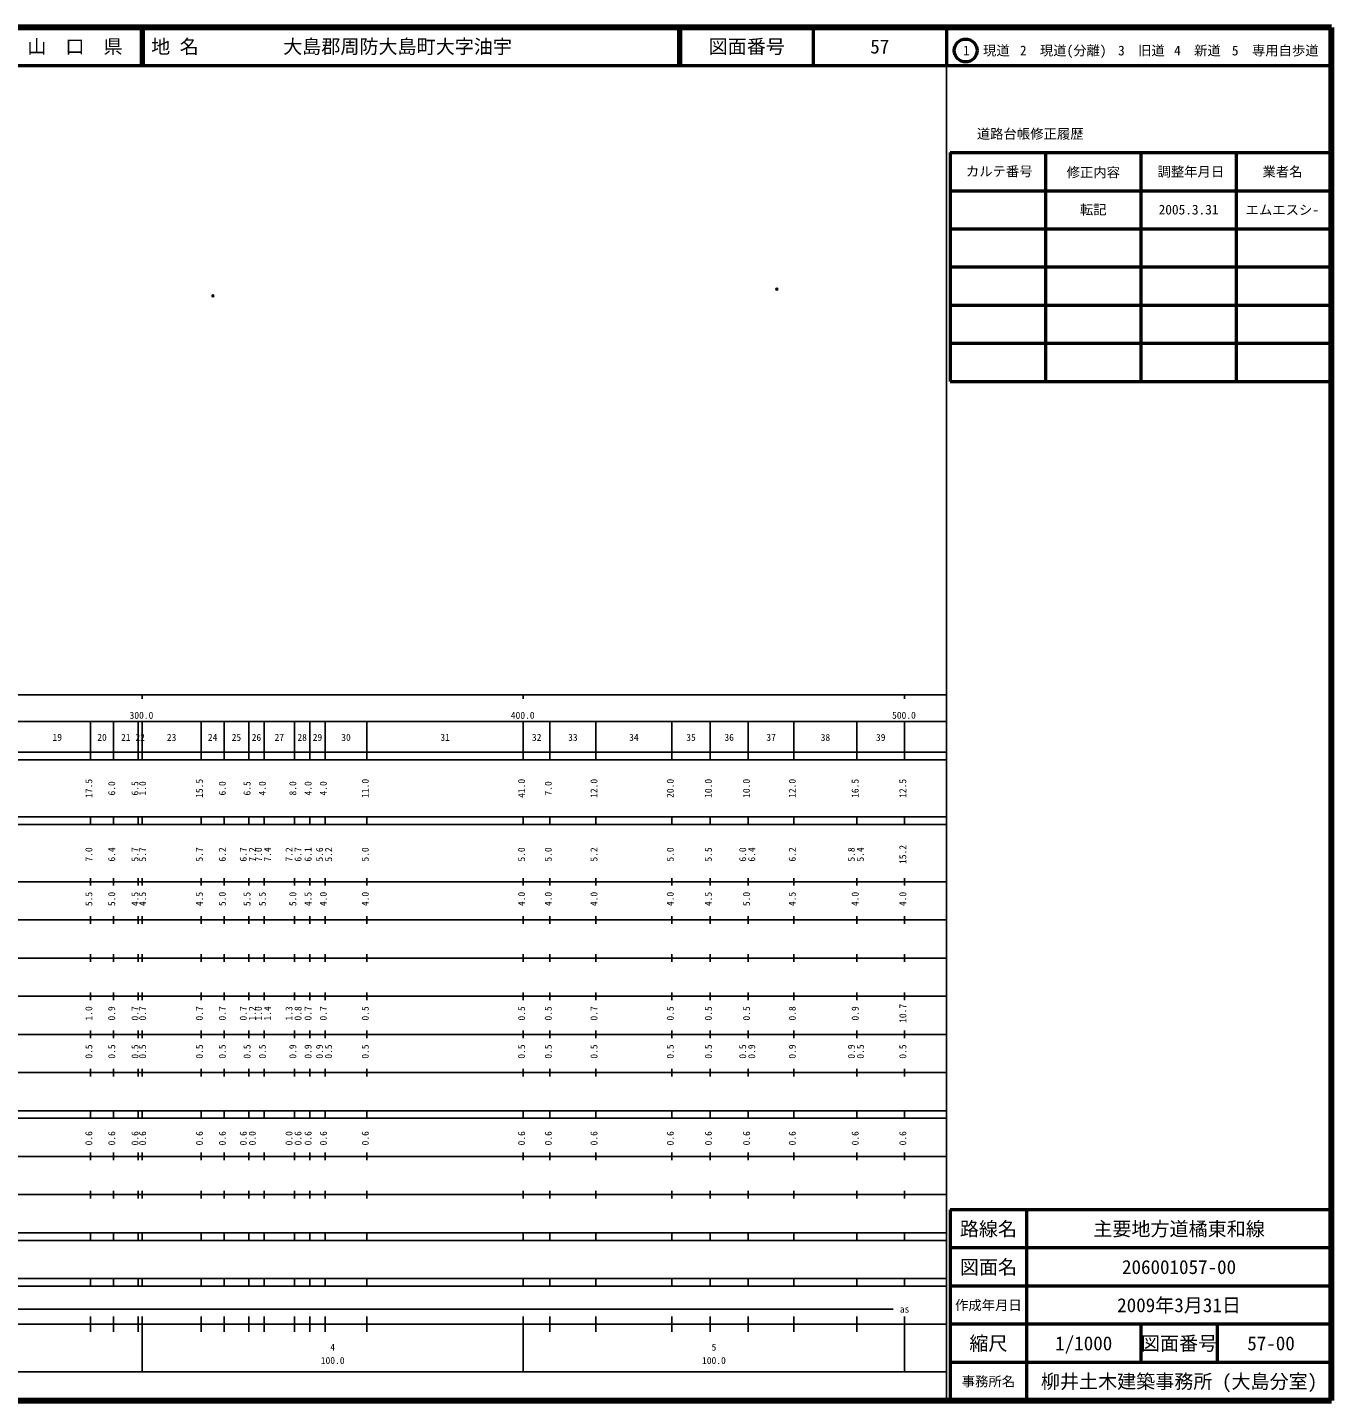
# Model space of a CAD drawing. Units: millimetres on the paper. Extents: x 40 to 680, y 20 to 380.
# Drawn here: x 337.9 to 680, y 20 to 380 of the extents above; entities that cross this region are included whole.
import ezdxf
from ezdxf.enums import TextEntityAlignment as Align

# ---------------------------------------------------------------- set-up
doc = ezdxf.new("R2010")
doc.units = ezdxf.units.MM
doc.header["$PDMODE"] = 32
doc.header["$PDSIZE"] = 0.5
doc.layers.add('M-OTRS', color=6, linetype='Continuous')
doc.layers.add('M-TTL-TXT', color=7, linetype='Continuous')
for name, color, linetype, lineweight in [('M-TTL', 2, 'Continuous', 140), ('M-TTL-BAND', 7, 'Continuous', 25), ('M-TTL-FRAM', 2, 'Continuous', 50), ('M-TTL-LINE', 7, 'Continuous', 50)]:
    doc.layers.add(name, color=color, linetype=linetype, lineweight=lineweight)
doc.styles.add('ＭＳ ゴシック', font='')
doc.styles.get('ＭＳ ゴシック').set_extended_font_data('MS Gothic')

msp = doc.modelspace()

# ---------------------------------------------------------------- linework, layer by layer
at = {"layer": 'M-OTRS'}
for p in [(386.598, 309.623), (534.494, 311.411)]:
    msp.add_point(p, dxfattribs=at)
at = {"layer": 'M-TTL'}
for p, q in [((680, 380), (40, 380)), ((680, 20), (680, 380)), ((40, 20), (680, 20))]:
    msp.add_line(p, q, dxfattribs=at)
at = {"layer": 'M-TTL-BAND'}
for p, q in [((579, 20), (579, 370)), ((40, 205), (579, 205)), ((368, 205), (368, 204)), ((468, 205), (468, 204)), ((568, 205), (568, 204)), ((68, 198), (579, 198)), ((354.5, 188), (354.5, 198)), ((360.5, 188), (360.5, 198)), ((367, 188), (367, 198)), ((368, 188), (368, 198)), ((383.5, 188), (383.5, 198)), ((389.5, 188), (389.5, 198)), ((396, 188), (396, 198)), ((400, 188), (400, 198)), ((408, 188), (408, 198)), ((412, 188), (412, 198)), ((416, 188), (416, 198)), ((427, 188), (427, 198)), ((468, 188), (468, 198)), ((475, 188), (475, 198)), ((487, 188), (487, 198)), ((507, 188), (507, 198)), ((517, 188), (517, 198)), ((527, 188), (527, 198)), ((539, 188), (539, 198)), ((555.5, 188), (555.5, 198)), ((568, 188), (568, 198)), ((40, 190), (579, 190)), ((40, 188), (579, 188)), ((40, 173), (579, 173)), ((354.5, 171), (354.5, 173)), ((360.5, 171), (360.5, 173)), ((367, 171), (367, 173)), ((368, 171), (368, 173)), ((383.5, 171), (383.5, 173)), ((389.5, 171), (389.5, 173)), ((396, 171), (396, 173)), ((400, 171), (400, 173)), ((408, 171), (408, 173)), ((412, 171), (412, 173)), ((416, 171), (416, 173)), ((427, 171), (427, 173)), ((468, 171), (468, 173)), ((475, 171), (475, 173)), ((487, 171), (487, 173)), ((507, 171), (507, 173)), ((517, 171), (517, 173)), ((527, 171), (527, 173)), ((539, 171), (539, 173)), ((555.5, 171), (555.5, 173)), ((568, 171), (568, 173)), ((40, 171), (579, 171)), ((40, 156), (579, 156)), ((354.5, 155), (354.5, 157)), ((360.5, 155), (360.5, 157)), ((367, 155), (367, 157)), ((368, 155), (368, 157)), ((383.5, 155), (383.5, 157)), ((389.5, 155), (389.5, 157)), ((396, 155), (396, 157)), ((400, 155), (400, 157)), ((408, 155), (408, 157)), ((412, 155), (412, 157)), ((416, 155), (416, 157)), ((427, 155), (427, 157)), ((468, 155), (468, 157)), ((475, 155), (475, 157)), ((487, 155), (487, 157)), ((507, 155), (507, 157)), ((517, 155), (517, 157)), ((527, 155), (527, 157)), ((539, 155), (539, 157)), ((555.5, 155), (555.5, 157)), ((568, 155), (568, 157)), ((46, 146), (579, 146)), ((354.5, 145), (354.5, 147)), ((360.5, 145), (360.5, 147)), ((367, 145), (367, 147)), ((368, 145), (368, 147)), ((383.5, 145), (383.5, 147)), ((389.5, 145), (389.5, 147)), ((396, 145), (396, 147)), ((400, 145), (400, 147)), ((408, 145), (408, 147)), ((412, 145), (412, 147)), ((416, 145), (416, 147)), ((427, 145), (427, 147)), ((468, 145), (468, 147)), ((475, 145), (475, 147)), ((487, 145), (487, 147)), ((507, 145), (507, 147)), ((517, 145), (517, 147)), ((527, 145), (527, 147)), ((539, 145), (539, 147)), ((555.5, 145), (555.5, 147)), ((568, 145), (568, 147)), ((354.5, 135), (354.5, 137)), ((360.5, 135), (360.5, 137)), ((367, 135), (367, 137)), ((368, 135), (368, 137)), ((383.5, 135), (383.5, 137)), ((389.5, 135), (389.5, 137)), ((396, 135), (396, 137)), ((400, 135), (400, 137)), ((408, 135), (408, 137)), ((412, 135), (412, 137)), ((416, 135), (416, 137)), ((427, 135), (427, 137)), ((468, 135), (468, 137)), ((475, 135), (475, 137)), ((487, 135), (487, 137)), ((507, 135), (507, 137)), ((517, 135), (517, 137)), ((527, 135), (527, 137)), ((539, 135), (539, 137)), ((555.5, 135), (555.5, 137)), ((568, 135), (568, 137)), ((52, 136), (579, 136)), ((46, 126), (579, 126)), ((354.5, 125), (354.5, 127)), ((360.5, 125), (360.5, 127)), ((367, 125), (367, 127)), ((368, 125), (368, 127)), ((383.5, 125), (383.5, 127)), ((389.5, 125), (389.5, 127)), ((396, 125), (396, 127)), ((400, 125), (400, 127)), ((408, 125), (408, 127)), ((412, 125), (412, 127)), ((416, 125), (416, 127)), ((427, 125), (427, 127)), ((468, 125), (468, 127)), ((475, 125), (475, 127)), ((487, 125), (487, 127)), ((507, 125), (507, 127)), ((517, 125), (517, 127)), ((527, 125), (527, 127)), ((539, 125), (539, 127)), ((555.5, 125), (555.5, 127)), ((568, 125), (568, 127)), ((52, 116), (579, 116)), ((354.5, 115), (354.5, 117)), ((360.5, 115), (360.5, 117)), ((367, 115), (367, 117)), ((368, 115), (368, 117)), ((383.5, 115), (383.5, 117)), ((389.5, 115), (389.5, 117)), ((396, 115), (396, 117)), ((400, 115), (400, 117)), ((408, 115), (408, 117)), ((412, 115), (412, 117)), ((416, 115), (416, 117)), ((427, 115), (427, 117)), ((468, 115), (468, 117)), ((475, 115), (475, 117)), ((487, 115), (487, 117)), ((507, 115), (507, 117)), ((517, 115), (517, 117)), ((527, 115), (527, 117)), ((539, 115), (539, 117)), ((555.5, 115), (555.5, 117)), ((568, 115), (568, 117)), ((46, 106), (579, 106)), ((354.5, 105), (354.5, 107)), ((360.5, 105), (360.5, 107)), ((367, 105), (367, 107)), ((368, 105), (368, 107)), ((383.5, 105), (383.5, 107)), ((389.5, 105), (389.5, 107)), ((396, 105), (396, 107)), ((400, 105), (400, 107)), ((408, 105), (408, 107)), ((412, 105), (412, 107)), ((416, 105), (416, 107)), ((427, 105), (427, 107)), ((468, 105), (468, 107)), ((475, 105), (475, 107)), ((487, 105), (487, 107)), ((507, 105), (507, 107)), ((517, 105), (517, 107)), ((527, 105), (527, 107)), ((539, 105), (539, 107)), ((555.5, 105), (555.5, 107)), ((568, 105), (568, 107)), ((40, 96), (579, 96)), ((40, 94), (579, 94)), ((354.5, 94), (354.5, 96)), ((360.5, 94), (360.5, 96)), ((367, 94), (367, 96)), ((368, 94), (368, 96)), ((383.5, 94), (383.5, 96)), ((389.5, 94), (389.5, 96)), ((396, 94), (396, 96)), ((400, 94), (400, 96)), ((408, 94), (408, 96)), ((412, 94), (412, 96)), ((416, 94), (416, 96)), ((427, 94), (427, 96)), ((468, 94), (468, 96)), ((475, 94), (475, 96)), ((487, 94), (487, 96)), ((507, 94), (507, 96)), ((517, 94), (517, 96)), ((527, 94), (527, 96)), ((539, 94), (539, 96)), ((555.5, 94), (555.5, 96)), ((568, 94), (568, 96)), ((49, 84), (579, 84)), ((354.5, 83), (354.5, 85)), ((360.5, 83), (360.5, 85)), ((367, 83), (367, 85)), ((368, 83), (368, 85)), ((383.5, 83), (383.5, 85)), ((389.5, 83), (389.5, 85)), ((396, 83), (396, 85)), ((400, 83), (400, 85)), ((408, 83), (408, 85)), ((412, 83), (412, 85)), ((416, 83), (416, 85)), ((427, 83), (427, 85)), ((468, 83), (468, 85)), ((475, 83), (475, 85)), ((487, 83), (487, 85)), ((507, 83), (507, 85)), ((517, 83), (517, 85)), ((527, 83), (527, 85)), ((539, 83), (539, 85)), ((555.5, 83), (555.5, 85)), ((568, 83), (568, 85)), ((40, 74), (579, 74)), ((354.5, 73), (354.5, 75)), ((360.5, 73), (360.5, 75)), ((367, 73), (367, 75)), ((368, 73), (368, 75)), ((383.5, 73), (383.5, 75)), ((389.5, 73), (389.5, 75)), ((396, 73), (396, 75)), ((400, 73), (400, 75)), ((408, 73), (408, 75)), ((412, 73), (412, 75)), ((416, 73), (416, 75)), ((427, 73), (427, 75)), ((468, 73), (468, 75)), ((475, 73), (475, 75)), ((487, 73), (487, 75)), ((507, 73), (507, 75)), ((517, 73), (517, 75)), ((527, 73), (527, 75)), ((539, 73), (539, 75)), ((555.5, 73), (555.5, 75)), ((568, 73), (568, 75)), ((40, 64), (579, 64)), ((40, 62), (579, 62)), ((354.5, 62), (354.5, 64)), ((360.5, 62), (360.5, 64)), ((367, 62), (367, 64)), ((368, 62), (368, 64)), ((383.5, 62), (383.5, 64)), ((389.5, 62), (389.5, 64)), ((396, 62), (396, 64)), ((400, 62), (400, 64)), ((408, 62), (408, 64)), ((412, 62), (412, 64)), ((416, 62), (416, 64)), ((427, 62), (427, 64)), ((468, 62), (468, 64)), ((475, 62), (475, 64)), ((487, 62), (487, 64)), ((507, 62), (507, 64)), ((517, 62), (517, 64)), ((527, 62), (527, 64)), ((539, 62), (539, 64)), ((555.5, 62), (555.5, 64)), ((568, 62), (568, 64)), ((40, 52), (579, 52)), ((354.5, 50), (354.5, 52)), ((360.5, 50), (360.5, 52)), ((367, 50), (367, 52)), ((368, 50), (368, 52)), ((383.5, 50), (383.5, 52)), ((389.5, 50), (389.5, 52)), ((396, 50), (396, 52)), ((400, 50), (400, 52)), ((408, 50), (408, 52)), ((412, 50), (412, 52)), ((416, 50), (416, 52)), ((427, 50), (427, 52)), ((468, 50), (468, 52)), ((475, 50), (475, 52)), ((487, 50), (487, 52)), ((507, 50), (507, 52)), ((517, 50), (517, 52)), ((527, 50), (527, 52)), ((539, 50), (539, 52)), ((555.5, 50), (555.5, 52)), ((568, 50), (568, 52)), ((40, 50), (579, 50)), ((71, 44), (565, 44)), ((40, 40), (579, 40)), ((354.5, 38), (354.5, 42)), ((360.5, 38), (360.5, 42)), ((367, 38), (367, 42)), ((368, 27.5), (368, 42)), ((383.5, 38), (383.5, 42)), ((389.5, 38), (389.5, 42)), ((396, 38), (396, 42)), ((400, 38), (400, 42)), ((408, 38), (408, 42)), ((412, 38), (412, 42)), ((416, 38), (416, 42)), ((427, 38), (427, 42)), ((468, 27.5), (468, 42)), ((475, 38), (475, 42)), ((487, 38), (487, 42)), ((507, 38), (507, 42)), ((517, 38), (517, 42)), ((527, 38), (527, 42)), ((539, 38), (539, 42)), ((555.5, 38), (555.5, 42)), ((568, 27.5), (568, 42)), ((68, 27.5), (579, 27.5))]:
    msp.add_line(p, q, dxfattribs=at)
at = {"layer": 'M-TTL-FRAM'}
for p, q in [((580, 347.197), (580, 287.197)), ((580, 347.197), (680, 347.197)), ((580, 287.197), (680, 287.197)), ((680, 70), (580, 70)), ((580, 70), (580, 20))]:
    msp.add_line(p, q, dxfattribs=at)
at = {"layer": 'M-TTL-LINE'}
for p, q in [((367.75, 380), (367.75, 370)), ((368.25, 380), (368.25, 370)), ((508.747, 380), (508.747, 370)), ((509.247, 380), (509.247, 370)), ((543.997, 380), (543.997, 370)), ((579, 380), (579, 370)), ((40, 370), (680, 370)), ((605, 347.197), (605, 287.197)), ((630, 347.197), (630, 287.197)), ((655, 347.197), (655, 287.197)), ((580, 337.197), (680, 337.197)), ((580, 327.197), (680, 327.197)), ((580, 317.197), (680, 317.197)), ((580, 307.197), (680, 307.197)), ((580, 297.197), (680, 297.197)), ((600, 70), (600, 20)), ((680, 60), (580, 60)), ((680, 50), (580, 50)), ((680, 40), (580, 40)), ((630, 40), (630, 30)), ((650, 40), (650, 30)), ((680, 30), (580, 30))]:
    msp.add_line(p, q, dxfattribs=at)
msp.add_circle((584.031, 373.958), 3, dxfattribs=at)

# ---------------------------------------------------------------- texts
at = {"layer": 'M-TTL-BAND', "style": 'ＭＳ ゴシック'}
for s, p in [('300.0', (367.844, 198.195)), ('400.0', (467.844, 198.195)), ('500.0', (567.844, 198.195)), ('19', (345.75, 192.405)), ('20', (357.5, 192.405)), ('21', (363.75, 192.405)), ('22', (367.5, 192.405)), ('23', (375.75, 192.405)), ('24', (386.5, 192.405)), ('25', (392.75, 192.405)), ('26', (398, 192.405)), ('27', (404, 192.405)), ('28', (410, 192.405)), ('29', (414, 192.405)), ('30', (421.5, 192.405)), ('31', (447.5, 192.405)), ('32', (471.5, 192.405)), ('33', (481, 192.405)), ('34', (497, 192.405)), ('35', (512, 192.405)), ('36', (522, 192.405)), ('37', (533, 192.405)), ('38', (547.25, 192.405)), ('39', (561.75, 192.405)), ('as', (568, 42.5)), ('4', (418, 32.523)), ('5', (518, 32.523)), ('100.0', (418, 29.033)), ('100.0', (518, 29.033))]:
    msp.add_text(s, height=1.833, dxfattribs=at).set_placement(p, align=Align.BOTTOM_CENTER)
for s, p in [('17.5', (355.5, 180.5)), ('6.0', (361.5, 180.5)), ('6.5', (367.6, 180.5)), ('1.0', (369.6, 180.5)), ('15.5', (384.5, 180.5)), ('6.0', (390.5, 180.5)), ('6.5', (397, 180.5)), ('4.0', (401, 180.5)), ('8.0', (409, 180.5)), ('4.0', (413, 180.5)), ('4.0', (417, 180.5)), ('11.0', (428, 180.5)), ('41.0', (469, 180.5)), ('7.0', (476, 180.5)), ('12.0', (488, 180.5)), ('20.0', (508, 180.5)), ('10.0', (518, 180.5)), ('10.0', (528, 180.5)), ('12.0', (540, 180.5)), ('16.5', (556.5, 180.5)), ('12.5', (569, 180.5)), ('7.0', (355.5, 163.174)), ('6.4', (361.5, 163.174)), ('5.7', (367.6, 163.174)), ('5.7', (369.6, 163.174)), ('5.7', (384.5, 163.174)), ('6.2', (390.5, 163.174)), ('6.7', (396, 163.174)), ('7.2', (398.37, 163.174)), ('7.0', (400, 163.174)), ('7.4', (402.37, 163.174)), ('7.2', (408, 163.174)), ('6.7', (410.37, 163.174)), ('6.1', (413, 163.174)), ('5.6', (416, 163.174)), ('5.2', (418.37, 163.174)), ('5.0', (428, 163.174)), ('5.0', (469, 163.174)), ('5.0', (476, 163.174)), ('5.2', (488, 163.174)), ('5.0', (508, 163.174)), ('5.5', (518, 163.174)), ('6.0', (527, 163.174)), ('6.4', (529.37, 163.174)), ('6.2', (540, 163.174)), ('5.8', (555.5, 163.174)), ('5.4', (557.87, 163.174)), ('15.2', (569, 163.174)), ('5.5', (355.5, 151.5)), ('5.0', (361.5, 151.5)), ('4.5', (367.6, 151.5)), ('4.5', (369.6, 151.5)), ('4.5', (384.5, 151.5)), ('5.0', (390.5, 151.5)), ('5.5', (397, 151.5)), ('5.5', (401, 151.5)), ('5.0', (409, 151.5)), ('4.5', (413, 151.5)), ('4.0', (417, 151.5)), ('4.0', (428, 151.5)), ('4.0', (469, 151.5)), ('4.0', (476, 151.5)), ('4.0', (488, 151.5)), ('4.0', (508, 151.5)), ('4.5', (518, 151.5)), ('5.0', (528, 151.5)), ('4.5', (540, 151.5)), ('4.0', (556.5, 151.5)), ('4.0', (569, 151.5)), ('1.0', (355.5, 121.5)), ('0.9', (361.5, 121.5)), ('0.7', (367.6, 121.5)), ('0.7', (369.6, 121.5)), ('0.7', (384.5, 121.5)), ('0.7', (390.5, 121.5)), ('0.7', (396, 121.5)), ('1.2', (398.37, 121.5)), ('1.0', (400, 121.5)), ('1.4', (402.37, 121.5)), ('1.3', (408, 121.5)), ('0.8', (410.37, 121.5)), ('0.7', (413, 121.5)), ('0.7', (417, 121.5)), ('0.5', (428, 121.5)), ('0.5', (469, 121.5)), ('0.5', (476, 121.5)), ('0.7', (488, 121.5)), ('0.5', (508, 121.5)), ('0.5', (518, 121.5)), ('0.5', (528, 121.5)), ('0.8', (540, 121.5)), ('0.9', (556.5, 121.5)), ('10.7', (569, 121.5)), ('0.5', (355.5, 111.5)), ('0.5', (361.5, 111.5)), ('0.5', (367.6, 111.5)), ('0.5', (369.6, 111.5)), ('0.5', (384.5, 111.5)), ('0.5', (390.5, 111.5)), ('0.5', (397, 111.5)), ('0.5', (401, 111.5)), ('0.9', (409, 111.5)), ('0.9', (413, 111.5)), ('0.9', (416, 111.5)), ('0.5', (418.37, 111.5)), ('0.5', (428, 111.5)), ('0.5', (469, 111.5)), ('0.5', (476, 111.5)), ('0.5', (488, 111.5)), ('0.5', (508, 111.5)), ('0.5', (518, 111.5)), ('0.5', (527, 111.5)), ('0.9', (529.37, 111.5)), ('0.9', (540, 111.5)), ('0.9', (555.5, 111.5)), ('0.5', (557.87, 111.5)), ('0.5', (569, 111.5)), ('0.6', (355.5, 88.764)), ('0.6', (361.5, 88.764)), ('0.6', (367.6, 88.764)), ('0.6', (369.6, 88.764)), ('0.6', (384.5, 88.764)), ('0.6', (390.5, 88.764)), ('0.6', (396, 88.764)), ('0.0', (398.37, 88.764)), ('0.0', (408, 88.764)), ('0.6', (410.37, 88.764)), ('0.6', (413, 88.764)), ('0.6', (417, 88.764)), ('0.6', (428, 88.764)), ('0.6', (469, 88.764)), ('0.6', (476, 88.764)), ('0.6', (488, 88.764)), ('0.6', (508, 88.764)), ('0.6', (518, 88.764)), ('0.6', (528, 88.764)), ('0.6', (540, 88.764)), ('0.6', (556.5, 88.764)), ('0.6', (569, 88.764))]:
    msp.add_text(s, height=1.833, rotation=90, dxfattribs=at).set_placement(p, align=Align.BOTTOM_CENTER)
at = {"layer": 'M-TTL-TXT', "style": 'ＭＳ ゴシック'}
for s, height, p in [('山\u3000口\u3000県', 3.666, (350.375, 375)), ('図面番号', 3.666, (526.622, 375)), ('57', 3.666, (561.497, 375)), ('1\u3000現道', 2.566, (589.448, 373.958)), ('2\u3000現道(分離)', 2.566, (609.619, 373.958)), ('3\u3000旧道', 2.566, (630.121, 373.958)), ('4\u3000新道', 2.566, (644.824, 373.958)), ('5\u3000専用自歩道', 2.566, (665.228, 373.958)), ('道路台帳修正履歴', 2.566, (600.968, 352.113)), ('カルテ番号', 2.566, (592.839, 342.277)), ('修正内容', 2.566, (617.509, 342.023)), ('調整年月日', 2.566, (643.089, 342.197)), ('業者名', 2.566, (667.134, 342.197)), ('転記', 2.566, (617.5, 332.245)), ('2005.3.31', 2.566, (642.5, 332.245)), ('エムエスシ-', 2.566, (667.077, 332.189)), ('路線名', 3.666, (590, 65)), ('路線名', 3.666, (590, 65)), ('主要地方道橘東和線', 3.666, (640, 65)), ('図面名', 3.666, (590, 55)), ('図面名', 3.666, (590, 55)), ('206001057-00', 3.666, (640, 55)), ('2009年3月31日', 3.666, (640, 45)), ('作成年月日', 2.566, (590, 45)), ('作成年月日', 2.566, (590, 45)), ('縮尺', 3.666, (590, 35)), ('縮尺', 3.666, (590, 35)), ('1/1000', 3.666, (615, 35)), ('図面番号', 3.666, (640, 35)), ('図面番号', 3.666, (640, 35)), ('57-00', 3.666, (664.125, 35)), ('事務所名', 2.566, (590, 25)), ('事務所名', 2.566, (590, 25)), ('柳井土木建築事務所 (大島分室)', 3.666, (640, 25))]:
    msp.add_text(s, height=height, dxfattribs=at).set_placement(p, align=Align.MIDDLE_CENTER)
for s, p in [('地 名', (370.38, 375)), ('大島郡周防大島町大字油宇', (405.024, 375))]:
    msp.add_text(s, height=3.666, dxfattribs=at).set_placement(p, align=Align.MIDDLE_LEFT)

doc.saveas('drawing.dxf')
